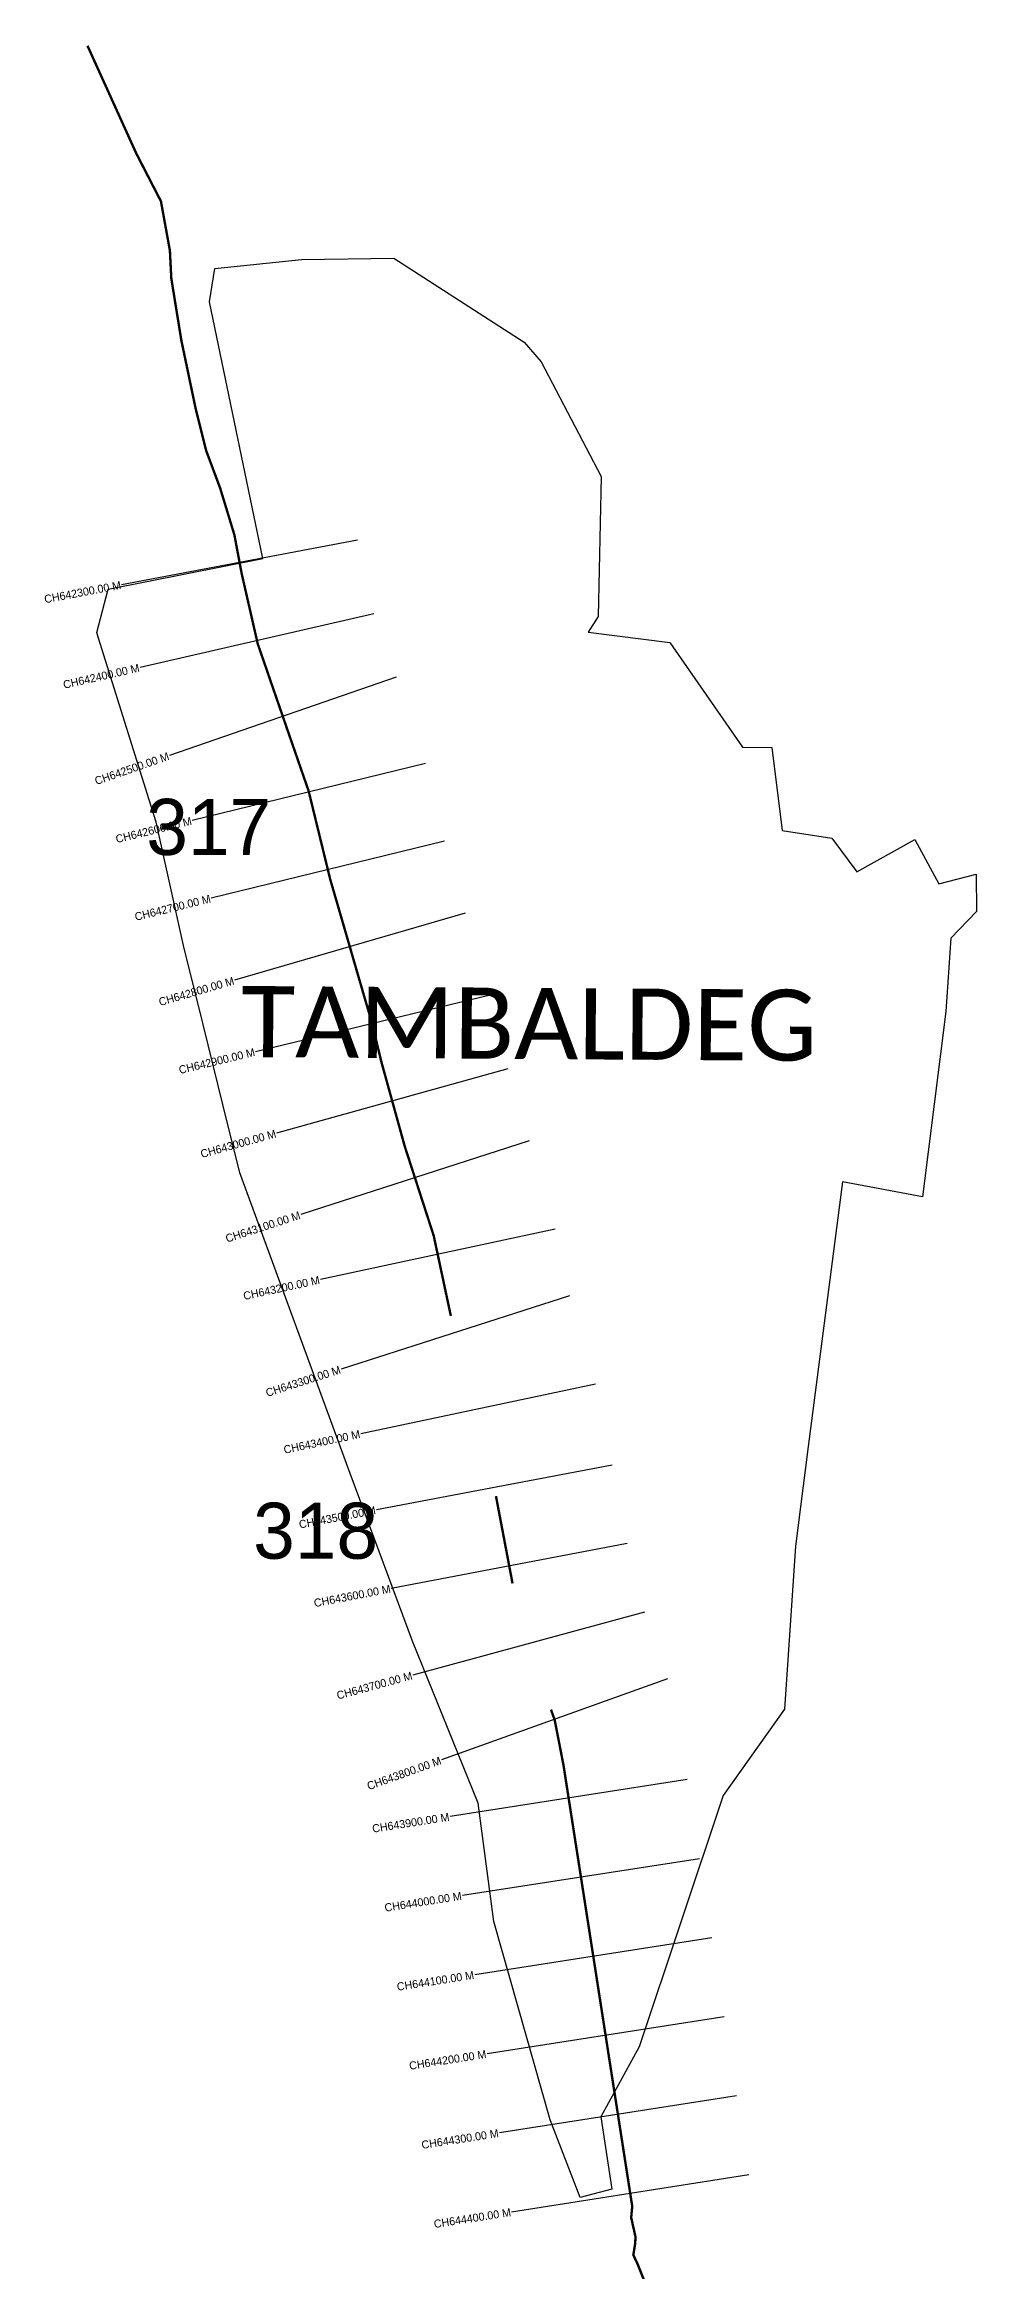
# Model space of a CAD drawing. Header units: metres. Extents: x 329524 to 330813, y 1797221 to 1802564.
# Drawn here: x 329524 to 330689, y 1799783 to 1802564 of the extents above; entities that cross this region are included whole.
import ezdxf
from ezdxf.enums import TextEntityAlignment as Align

# ---------------------------------------------------------------- set-up
doc = ezdxf.new("R2010")
doc.units = ezdxf.units.M
for name, color, linetype in [('CS', 134, 'Continuous'), ('CSMark', 6, 'Continuous'), ('NATURALLY PROTECTED', 3, 'Continuous'), ('VILLAGE NAME', 250, 'Continuous')]:
    doc.layers.add(name, color=color, linetype=linetype)

msp = doc.modelspace()

# ---------------------------------------------------------------- linework, layer by layer
at = {"color": 6}
msp.add_lwpolyline([(329737, 1802283.9), (329845.4, 1802295.2), (329960.8, 1802297), (330123.6, 1802192), (330144.8, 1802167.6), (330220, 1802024.3), (330216.1, 1801849.1), (330203.8, 1801829.6), (330305.7, 1801816.6), (330396.6, 1801685.9), (330433.1, 1801685.6), (330446.1, 1801581.7), (330508.1, 1801572.2), (330539.3, 1801530.2), (330612, 1801570.4), (330641.8, 1801515), (330688.6, 1801527.4), (330689, 1801480.8), (330656.9, 1801447.4), (330650.8, 1801355.7), (330621.4, 1801123.9), (330521.6, 1801143), (330478.7, 1800812), (330462.6, 1800687.7), (330449, 1800484), (330372.3, 1800376.1), (330267.4, 1800062.1), (330219.4, 1799974.4), (330233.1, 1799884), (330193.7, 1799873.6), (330156.3, 1799970.6), (330085.7, 1800218.7), (330066.1, 1800366.4), (329984, 1800568.9), (329906.3, 1800778.3), (329768.2, 1801154.1), (329747.1, 1801239.4), (329716, 1801364.7), (329698.6, 1801434.5), (329663.7, 1801592.4), (329591.5, 1801822.1), (329589.3, 1801829.3), (329603.8, 1801883.3), (329796.8, 1801921.7), (329763.6, 1802082.1), (329730.3, 1802242.5), (329737, 1802283.9)], dxfattribs=at)
at = {"layer": 'CS'}
for p, q in [((329915.4, 1801944.4), (329620.5, 1801888.9)), ((329935.9, 1801852.5), (329643.5, 1801785.6)), ((329963.7, 1801773.4), (329680.2, 1801675.4)), ((330000.2, 1801665.5), (329708.8, 1801594.2)), ((330024, 1801568.4), (329732.6, 1801497.1)), ((330049.7, 1801478.5), (329761.7, 1801394.7)), ((330079.4, 1801375.7), (329787.8, 1801305.4)), ((330103.2, 1801283.9), (329814.2, 1801203.7)), ((330129.8, 1801194.1), (329844.4, 1801101.8)), ((330162.2, 1801083.6), (329868.9, 1801020.6)), ((330180.4, 1801000.4), (329894.7, 1800908.8)), ((330213, 1800889.8), (329919.4, 1800828.1)), ((330233.6, 1800789), (329938.9, 1800732.9)), ((330252.3, 1800690.8), (329957.6, 1800634.7)), ((330274, 1800605.1), (329984.5, 1800526.5)), ((330302.7, 1800521.8), (330020.3, 1800420.5)), ((330327.4, 1800395.9), (330031, 1800349.7)), ((330342.8, 1800297.1), (330046.4, 1800250.9)), ((330358.2, 1800198.3), (330061.8, 1800152.1)), ((330373.6, 1800099.5), (330077.2, 1800053.2)), ((330389, 1800000.7), (330092.6, 1799954.4)), ((330404.4, 1799901.9), (330108, 1799855.6))]:
    msp.add_line(p, q, dxfattribs=at)
at = {"layer": 'NATURALLY PROTECTED', "const_width": 3, "flags": 128}
for points in [[(329577.8, 1802562.4), (329614.7, 1802481), (329638.8, 1802427.8), (329669.6, 1802368.1), (329680.8, 1802306.5), (329682.6, 1802271.5), (329695.1, 1802194.4), (329713, 1802109), (329726.1, 1802056.6), (329743.6, 1802009.7), (329761.4, 1801951.3), (329770.5, 1801903), (329790.6, 1801815.1), (329831.5, 1801696.7), (329854.2, 1801631.3), (329881.2, 1801520.8), (329896.4, 1801468.6), (329915.3, 1801403.4), (329926.6, 1801364.6), (329933.4, 1801341.4), (329945.1, 1801292.9), (329974.3, 1801187.4), (330010.5, 1801075.7), (330032, 1800975.3)], [(330088.4, 1800750.1), (330109.1, 1800641)], [(330157.1, 1800483.4), (330161.8, 1800470.3), (330172.8, 1800413.9), (330258.7, 1799862.8), (330257.4, 1799848.6), (330262.8, 1799824.5), (330262.4, 1799816.4), (330260.1, 1799801.9), (330265.4, 1799790.6), (330281.6, 1799750.1)]]:
    msp.add_lwpolyline(points, dxfattribs=at)

# ---------------------------------------------------------------- texts
at = {"char_height": 70, "attachment_point": 1}
for s, insert in [('317', (329651.3, 1801621.3)), ('318', (329784.9, 1800741.9))]:
    msp.add_mtext_dynamic_manual_height_columns(s, width=95.172, gutter_width=1, heights=[0], dxfattribs=dict(at, insert=insert))
at = {"layer": 'CSMark'}
for s, rotation, p in [('CH642300.00 M', 10.669, (329619.6, 1801888.7)), ('CH642400.00 M', 12.8742, (329642.5, 1801785.4)), ('CH642500.00 M', 19.0736, (329679.3, 1801675.1)), ('CH642600.00 M', 13.7468, (329707.8, 1801594)), ('CH642700.00 M', 13.7468, (329731.6, 1801496.9)), ('CH642800.00 M', 16.218, (329760.7, 1801394.4)), ('CH642900.00 M', 13.5526, (329786.8, 1801305.2)), ('CH643000.00 M', 15.5024, (329813.2, 1801203.4)), ('CH643100.00 M', 17.9156, (329843.4, 1801101.5)), ('CH643200.00 M', 12.1262, (329867.9, 1801020.4)), ('CH643300.00 M', 17.7823, (329893.7, 1800908.5)), ('CH643400.00 M', 11.875, (329918.4, 1800827.9)), ('CH643500.00 M', 10.7746, (329937.9, 1800732.7)), ('CH643600.00 M', 10.7746, (329956.6, 1800634.5)), ('CH643700.00 M', 15.1966, (329983.5, 1800526.2)), ('CH643800.00 M', 19.7402, (330019.4, 1800420.2)), ('CH643900.00 M', 8.8635, (330030, 1800349.5)), ('CH644000.00 M', 8.8635, (330045.4, 1800250.7)), ('CH644100.00 M', 8.8635, (330060.8, 1800151.9)), ('CH644200.00 M', 8.8635, (330076.2, 1800053.1)), ('CH644300.00 M', 8.8635, (330091.6, 1799954.3)), ('CH644400.00 M', 8.8635, (330107, 1799855.5))]:
    msp.add_text(s, height=10, rotation=rotation, dxfattribs=at).set_placement(p, align=Align.MIDDLE_RIGHT)
at = {"layer": 'VILLAGE NAME', "insert": (329770.3, 1801387.6), "char_height": 88.859, "attachment_point": 1, "rotation": 359.6139}
msp.add_mtext_dynamic_manual_height_columns('{\\fCalibri|b0|i0|c0|p34;TAMBALDEG}', width=876.845, gutter_width=444.3, heights=[0], dxfattribs=at)

doc.saveas('drawing.dxf')
